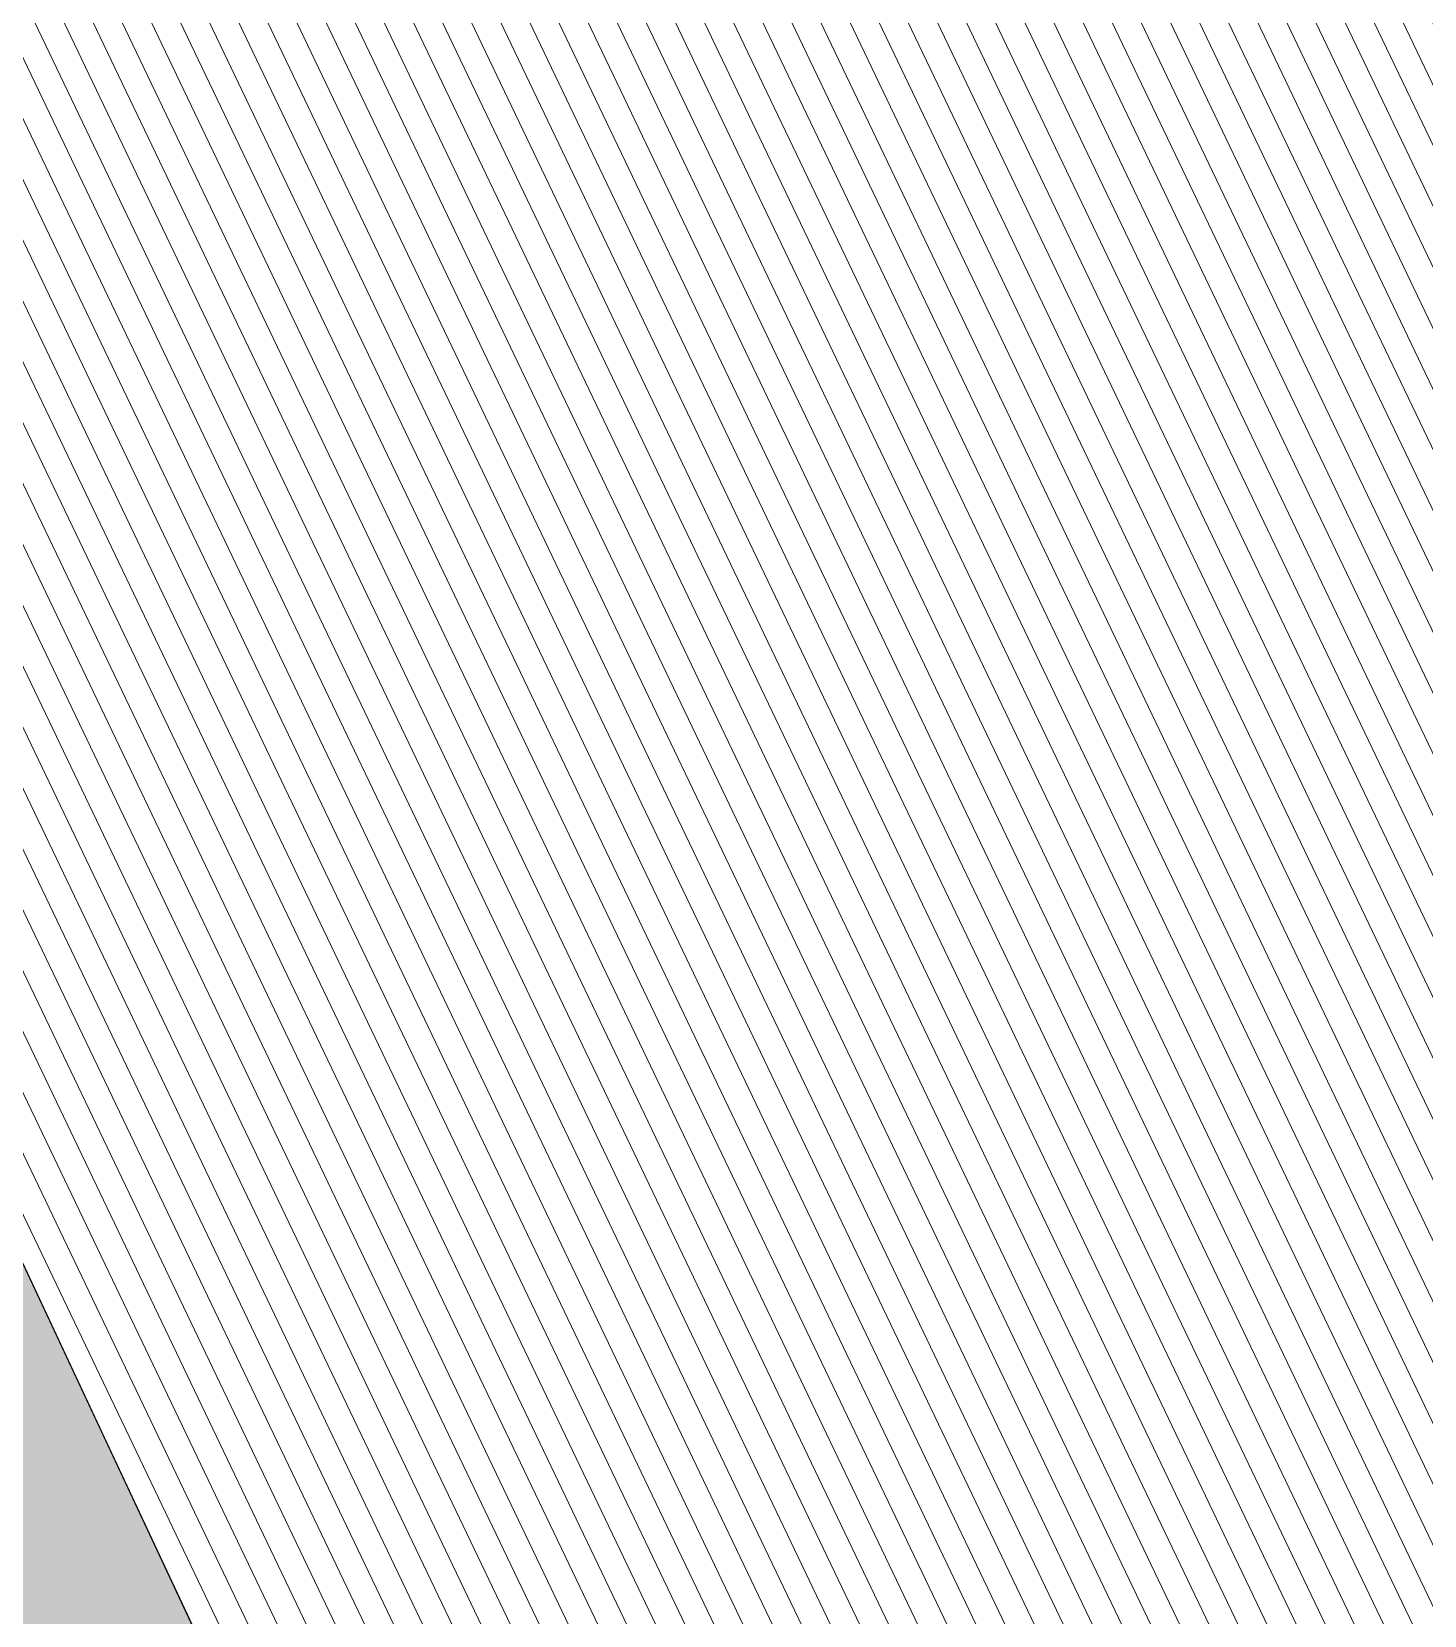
# Model space of a CAD drawing. Header units: metres. Extents: x 678805 to 1359287, y 2747329 to 5497370.
# Drawn here: x 679529.441 to 679530.703, y 2747456.565 to 2747458.002 of the extents above; entities that cross this region are included whole.
import ezdxf

# ---------------------------------------------------------------- set-up
doc = ezdxf.new("R2010")
doc.units = ezdxf.units.M
doc.layers.add('02-L-Waterfeatures 01', color=7, linetype='Continuous', true_color=0x4da6ff)
doc.layers.add('XREF_MON_WATERFEATURE$0$02-L-projecció', color=7, linetype='Continuous', lineweight=5, true_color=0x636363)
doc.layers.add('XREF_MON_WATERFEATURE$0$3-TR terra compactada', color=45, linetype='Continuous', lineweight=0)
doc.layers.add('XREF_MON_WATERFEATURE$0$3-TR Tot-u', color=37, linetype='Continuous', lineweight=0)

# ---------------------------------------------------------------- blocks, each defined once
blk = doc.blocks.new('XREF_MON_WATERFEATURE$0$General Section WaterFalls')
at = {"layer": 'XREF_MON_WATERFEATURE$0$3-TR terra compactada'}
h = blk.add_hatch(dxfattribs=at)
h.set_pattern_fill('LINE', color=256, scale=0.007499999999999998)
h.set_pattern_definition([(359.9999999999999, (-1.593222050461918, -1.450000001117587), (3.469446951953614e-18, 0.0238125), [])])
edge = h.paths.add_edge_path(flags=16)
edge.add_arc((87.91270721703768, -34.89102650922723), 0.03000000000000113, 0, 360)
h.paths.add_polyline_path([(60.86794612370431, -34.06345526850782), (60.86794612370431, -34.8165326055605), (77.28848761087283, -34.81653260439634), (77.28848760994151, -35.96653260430321), (94.02980208816007, -35.96653260337189), (94.02346620196477, -34.53352967253886), (88.77741158520803, -34.42881766473874), (88.7764219455421, -34.4783984052483), (88.67512278445065, -34.8564527768176), (84.06023222394288, -34.76436978625134), (83.96552849235013, -34.41241660504602), (83.95774579746649, -34.38224918977357), (83.95875280490145, -34.33179827523418), (79.98875382728875, -34.25026744417846), (79.98875382775441, -35.78771875007078), (77.43852502759546, -35.78771875007078), (77.43852502852678, -35.43748732609674), (78.61814005719498, -35.43770227907225), (78.05505687510595, -33.4629564518109), (67.10211191978306, -33.3788115279749), (67.01179703883827, -33.17811179091223), (66.85097349714488, -33.17687627975829), (63.56725041614845, -33.15126436809078), (63.56725041707978, -34.70336046814919), (61.01713174395263, -34.70336046768352), (61.01713174441829, -34.35336060426198), (62.10765844490379, -34.35336060402915), (61.58575402200222, -32.50950451311655), (50.6815704330802, -32.42573419259861), (50.59114177431911, -32.2250335814897), (50.42511908290908, -32.2237581287045), (47.14811543934047, -32.19819437991828), (47.14721526950598, -33.38156245509163), (44.99754665372893, -33.38156245509163), (44.99754665279761, -33.03156259073876), (45.56926759378985, -33.03156259120442), (45.14311256445944, -31.55625739693642), (34.2616229839623, -31.47266142093576), (34.17091776337475, -31.2719586850144), (34.00475173024461, -31.27068213094026), (30.72633214015514, -31.24511096207425), (30.72633214108646, -32.37863686797209), (28.57621343620121, -32.37863686820492), (28.57621343526989, -32.02863700361922), (29.14793437626213, -32.02863700361922), (28.72177934786305, -30.55333180958405), (17.8412764519453, -30.4697434140835), (17.68143947003409, -31.50181839196011), (28.27606689184904, -31.50181839149445), (28.27606689091772, -32.61037793336436), (44.44740463607013, -32.61037793196738), (44.44740463700145, -34.06345526920632)])
at = {"layer": 'XREF_MON_WATERFEATURE$0$3-TR Tot-u'}
h = blk.add_hatch(dxfattribs=at)
h.set_pattern_fill('EARTH', color=256, scale=0.004999999999999998, angle=-84.07414778341365)
h.set_pattern_definition([(275.9258522165863, (-9.313225746154785e-10, -4.656612873077393e-10), (0.03485825126725671, -0.02830242601949161), [0.03175, -0.03175]), (275.9258522165863, (0.01184262614697218, 0.001229217275977135), (0.03485825126725671, -0.02830242601949161), [0.03175, -0.03175]), (275.9258522165863, (0.02368525322526693, 0.002458434319123626), (0.03485825126725671, -0.02830242601949161), [0.03175, -0.03175]), (5.925852216586345, (0.02804253529757261, -0.00107936910353601), (0.02830242601949161, 0.03485825126725671), [0.03174999999999998, -0.03174999999999998]), (5.925852216586345, (0.02927175164222717, -0.01292199594900012), (0.02830242601949161, 0.03485825126725671), [0.03174999999999998, -0.03174999999999998]), (5.925852216586345, (0.03050096938386559, -0.02476462326012552), (0.02830242601949161, 0.03485825126725671), [0.03174999999999998, -0.03174999999999998])])
h.paths.add_polyline_path([(50.42511908290908, -32.2237581287045), (50.49240500992164, -32.07423384138383), (46.89760287944227, -32.04175263433717), (46.89760287851095, -32.08275678753853), (47.1476576034911, -32.19819080852903)])
at = {"layer": 'XREF_MON_WATERFEATURE$0$02-L-projecció'}
for points in [[(30.72633214015514, -31.24511096207425), (34.00475173024461, -31.27068213094026), (34.17091776337475, -31.2719586850144), (34.2616229839623, -31.47266142093576), (45.14311256445944, -31.55625739693642), (45.56926759378985, -33.03156259120442), (44.99754665279761, -33.03156259073876), (44.99754665372893, -33.38156245509163), (47.14721526950598, -33.38156245509163), (47.14811543934047, -32.19819437991828), (50.42511908290908, -32.2237581287045), (50.59114177431911, -32.2250335814897), (50.6815704330802, -32.42573419259861), (61.58575402200222, -32.50950451311655), (62.10765844490379, -34.35336060402915), (61.01713174441829, -34.35336060426198), (61.01713174395263, -34.70336046768352), (63.56725041707978, -34.70336046814919), (63.56725041614845, -33.15126436809078), (66.85097349714488, -33.17687627975829)], [(47.14766533998773, -32.19857941172086), (61.73765311250463, -32.31066556135193)], [(50.42511908290908, -32.2237581287045), (47.32175039779395, -32.19991680327803)]]:
    blk.add_lwpolyline(points, dxfattribs=at)
blk = doc.blocks.new('XREF_MON_WATERFEATURE')
at = {"rotation": 115.5575828871378}
blk.add_blockref('XREF_MON_WATERFEATURE$0$General Section WaterFalls', (679521.7318272466, 2747398.310749386), dxfattribs=at)

msp = doc.modelspace()

# ---------------------------------------------------------------- block references
at = {"layer": '02-L-Waterfeatures 01', "color": 18, "true_color": 0x000000}
msp.add_blockref('XREF_MON_WATERFEATURE', (0, 0), dxfattribs=at)

doc.saveas('drawing.dxf')
